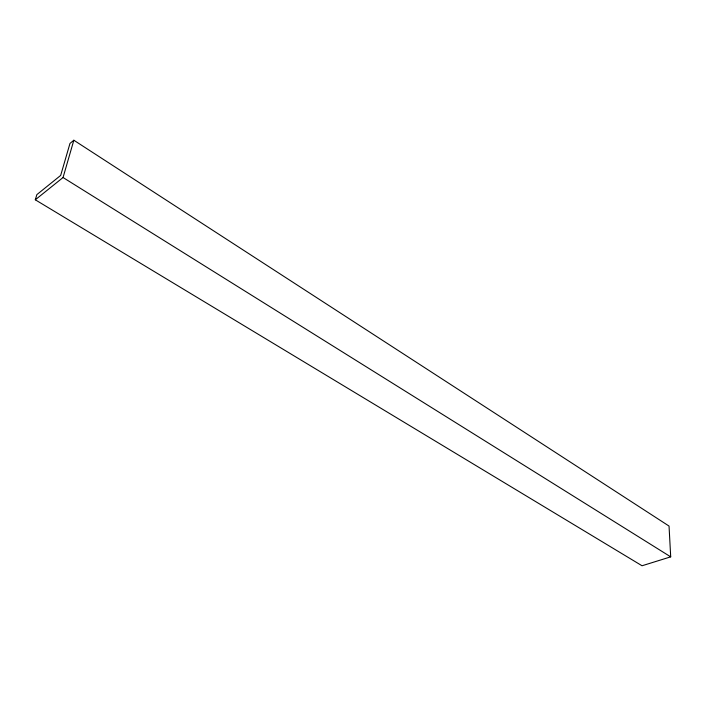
<?xml version="1.0" encoding="UTF-8"?>
<svg xmlns="http://www.w3.org/2000/svg" width="706" height="706" viewBox="0 0 706 706"><rect width="100%" height="100%" fill="white"/><g stroke="black" fill="none" stroke-linecap="round" stroke-linejoin="round"><path stroke-width="1.06" d="M35.3 199.798L63.055 177.515L73.839 140.238L669.041 526.067L670.7 556.849L642.045 565.762L35.3 199.798L36.862 194.618L60.672 175.423L69.982 143.433L73.839 140.238M63.055 177.515L670.7 556.849"/></g></svg>
